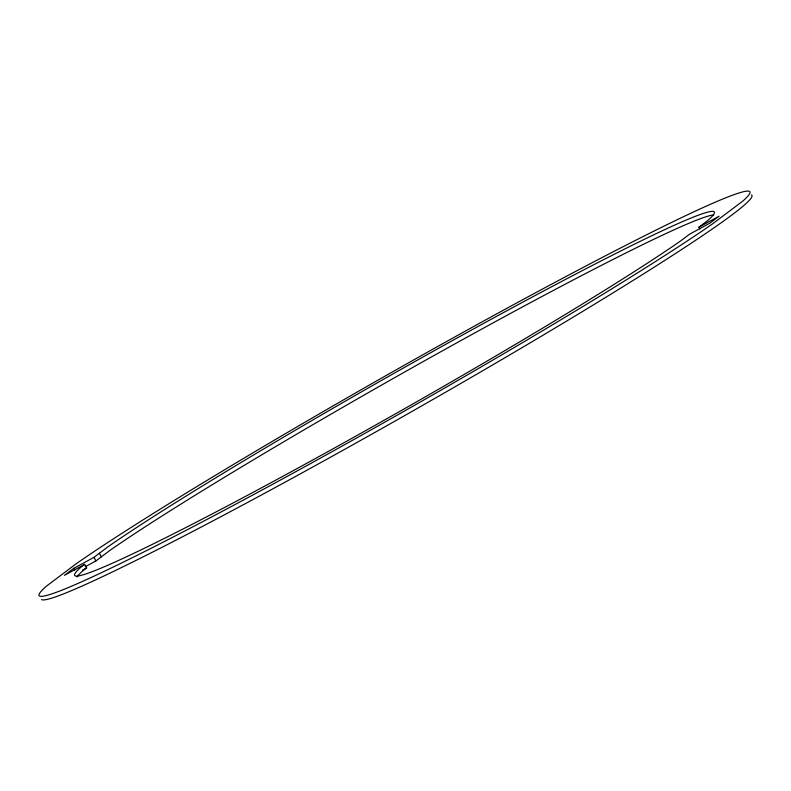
<?xml version="1.0" encoding="UTF-8"?>
<svg xmlns="http://www.w3.org/2000/svg" width="791" height="791" viewBox="0 0 791 791"><rect width="100%" height="100%" fill="white"/><g stroke="black" fill="none" stroke-linecap="round" stroke-linejoin="round"><path stroke-width="1.19" d="M699.936 228.935L698.937 227.165L707.955 220.373A367.894 17.975 -29.6 0 0 499.259 314.877A367.894 17.975 -29.6 0 0 108.377 546.492L93.951 557.348L73.79 568.314L64.476 575.324L84.637 564.359L86.654 567.908L83.045 570.627A367.894 17.975 -29.6 0 0 77.024 577.015M84.637 564.359L81.028 567.078A367.894 17.975 -29.6 0 0 289.724 472.573A367.894 17.975 -29.6 0 0 680.606 240.958L689.623 234.176L709.774 223.21L719.088 216.2L698.937 227.165M85.359 566.672L95.968 560.898L110.394 550.042A367.894 17.975 -29.6 0 1 449.189 347.061A367.894 17.975 -29.6 0 1 713.66 214.925M82.412 570.222L86.654 567.908M99.359 553.275L101.377 556.824M93.951 557.348L95.968 560.898M73.79 568.314L74.799 570.093M751.45 194.922A408.769 19.973 -29.6 0 1 417.529 408.285A408.769 19.973 -29.6 0 1 41.567 599.627M76.589 563.469L46.204 586.339A408.769 19.973 -29.6 0 0 278.086 481.333A408.769 19.973 -29.6 0 0 712.394 223.982L742.779 201.112A408.769 19.973 -29.6 0 0 510.897 306.117A408.769 19.973 -29.6 0 0 76.589 563.469"/></g></svg>
